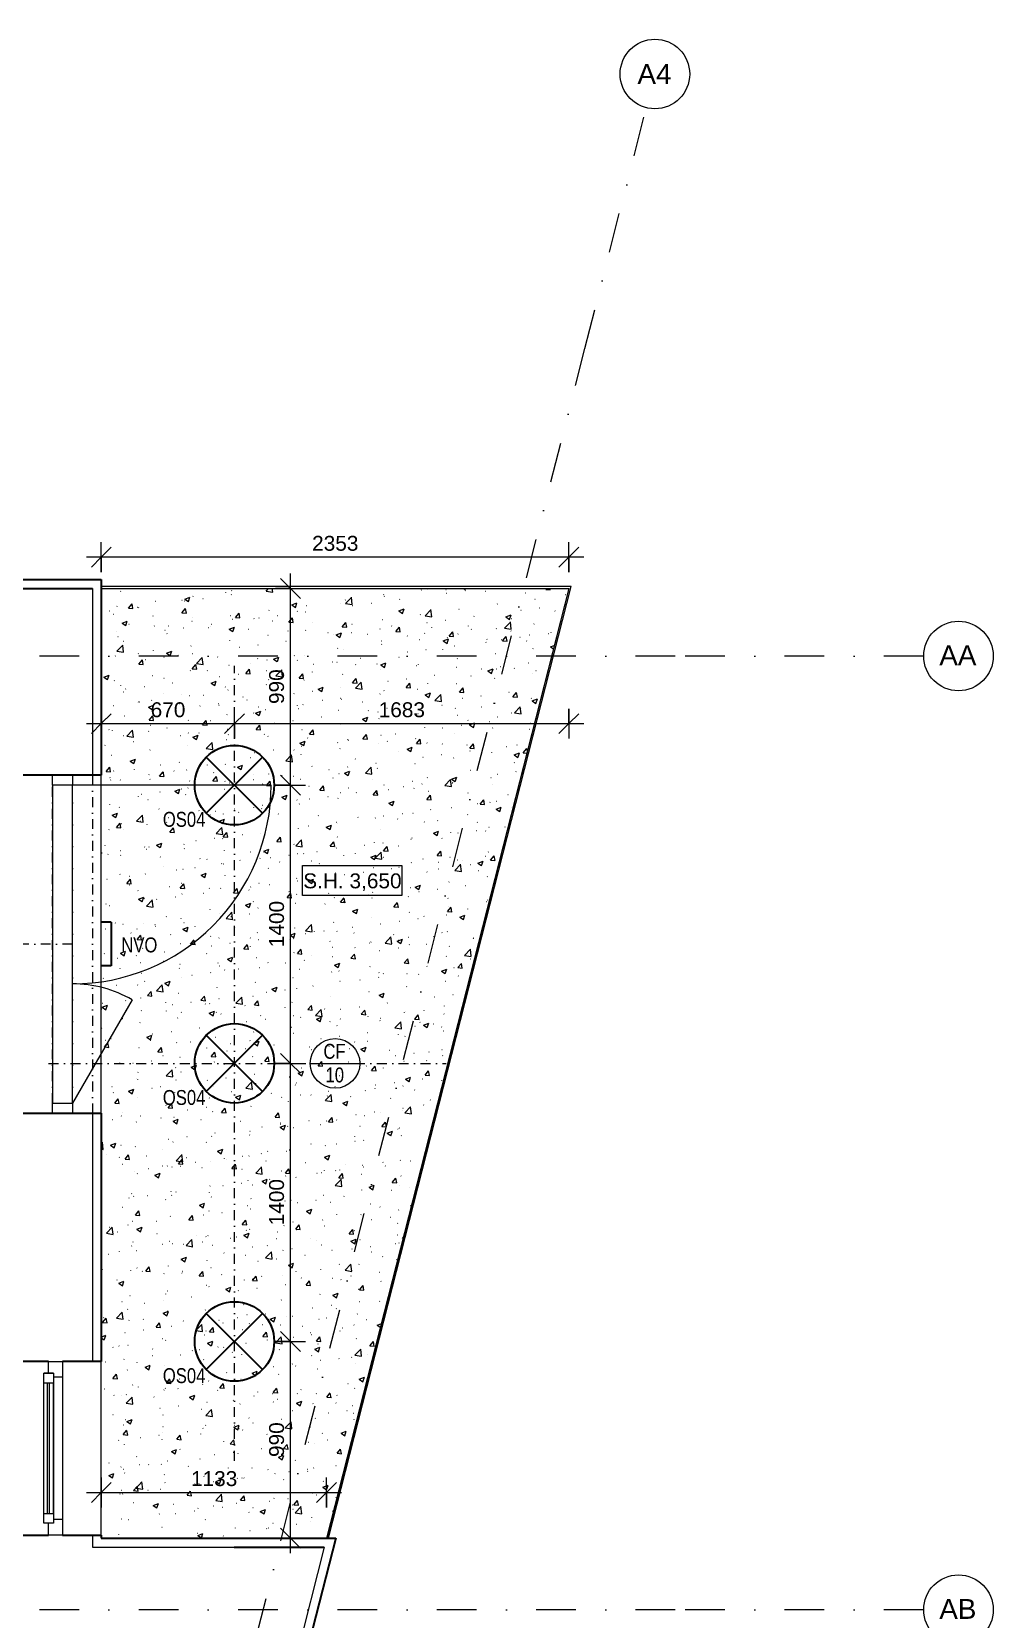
# Model space of a CAD drawing. Header units: millimetres. Extents: x -2011 to 46090, y -3604 to 14792.
# Drawn here: x 22195 to 27034, y 6802 to 14792 of the extents above; entities that cross this region are included whole.
import ezdxf

# ---------------------------------------------------------------- set-up
doc = ezdxf.new("R2010")
doc.units = ezdxf.units.MM
for name, pattern in [('ABMV_DashDot_2_2mm-S0_6mm', [110, 50, -30, 0, -30]), ('HA_DashDot_10mm-S3mm', [500, 200, -150, 0, -150]), ('HA_DashDot_2_2mm-S0_6mm', [110, 50, -30, 0, -30])]:
    doc.linetypes.add(name, pattern=pattern)
for name, color, linetype, lineweight in [('A-____-____-DIMS', 9, 'Continuous', 5), ('A-____-____-DIMS-50', 9, 'Continuous', 5), ('A-CLNG-____-IDEN', 9, 'Continuous', 9), ('A-CLNG-____-OTLN', 9, 'Continuous', 9), ('A-CLNG-____-PATT', 9, 'Continuous', 9), ('A-DETL-____-OTLN', 9, 'Continuous', 25), ('A-DOOR-____-MCUT', 9, 'HA_DashDot_2_2mm-S0_6mm', 9), ('A-DOOR-____-OTLN', 9, 'Continuous', 9), ('A-DOOR-FRAM-MCUT', 9, 'Continuous', 9), ('A-DOOR-FRAM-OTLN', 9, 'Continuous', 9), ('A-GLAZ-____-MCUT', 9, 'Continuous', 5), ('A-GLAZ-____-OTLN', 9, 'Continuous', 5), ('A-WALL-____-MCUT', 9, 'Continuous', 25), ('A-WALL-____-OTLN', 9, 'Continuous', 9), ('E-LITE-EQPM-IDEN', 9, 'Continuous', 9), ('E-LITE-EQPM-OTLN', 9, 'Continuous', 9), ('G-____-____-DIMS', 9, 'Continuous', 5), ('S-GRID-____-IDEN', 9, 'Continuous', 9), ('S-GRID-____-OTLN', 9, 'Continuous', 5)]:
    doc.layers.add(name, color=color, linetype=linetype, lineweight=lineweight)
doc.styles.add('Arial', font='arial.ttf', dxfattribs={"height": 100})
doc.styles.add('Arial_1', font='arial.ttf', dxfattribs={"width": 0.8, "height": 75})
doc.styles.add('Arial_2', font='arial.ttf', dxfattribs={"height": 75})
doc.dimstyles.new('Inner_Dimensions', dxfattribs={"dimscale": 304.8, "dimtxt": 76.519455, "dimasz": 0.328084, "dimexe": 0.246063, "dimexo": 0.0625, "dimgap": 0.032808, "dimtad": 1, "dimdec": 0, "dimzin": 0, "dimdsep": 46, "dimtxsty": 'Arial_2', "dimblk1": 'OBLIQUE', "dimblk2": 'OBLIQUE', "dimsah": 1, "dimcen": 0.09, "dimdle": 0.246063, "dimazin": 0, "dimtfac": 1, "dimtdec": 4, "dimtix": 1, "dimtmove": 0, "dimatfit": 3, "dimfxl": 0.246063, "dimfxlon": 1, "dimtvp": 1, "dimtolj": 1, "dimtzin": 0, "dimlwd": 9, "dimlwe": 9, "dimarcsym": 2})

# ---------------------------------------------------------------- blocks, each defined once
blk = doc.blocks.new('HA_WD_SinglePanel - 875x2400-2168138-DSP_1NP-A')
at = {"layer": 'A-GLAZ-____-MCUT'}
for p, q in [((-437.5, 0), (-437.5, 70)), ((-437.5, 70), (-357.5, 70)), ((-377.5, 0), (-437.5, 0)), ((-377.5, -25), (-377.5, 25)), ((-377.5, 25), (-327.5, 25)), ((-357.5, 70), (-357.5, 25)), ((-327.5, 25), (-327.5, -25)), ((327.5, 5), (-327.5, 5)), ((327.5, -25), (327.5, 25)), ((327.5, 25), (377.5, 25)), ((357.5, 25), (357.5, 70)), ((357.5, 70), (437.5, 70)), ((377.5, 25), (377.5, -25)), ((437.5, 0), (377.5, 0)), ((437.5, 70), (437.5, 0)), ((-327.5, -25), (-377.5, -25)), ((327.5, -5), (-327.5, -5)), ((377.5, -25), (327.5, -25))]:
    blk.add_line(p, q, dxfattribs=at)
at = {"layer": 'A-GLAZ-____-OTLN'}
for p, q in [((-377.5, 25), (-377.5, -25)), ((-377.5, 25), (377.5, 25)), ((-357.5, 70), (357.5, 70)), ((327.5, 25), (-327.5, 25)), ((377.5, 25), (377.5, -25)), ((377.5, -25), (-377.5, -25)), ((327.5, -25), (-327.5, -25))]:
    blk.add_line(p, q, dxfattribs=at)
blk = doc.blocks.new('HA_DR_Double_Swing_Solid_FrameButt - In_FAS_1600x2350_1000-2125293-DSP_1NP-A')
at = {"layer": 'A-DOOR-____-MCUT'}
for p, q in [((850, 220), (-850, 220)), ((-800, -20), (800, -20)), ((-800, -120), (800, -120)), ((850, -220), (-850, -220))]:
    blk.add_line(p, q, dxfattribs=at)
at = {"layer": 'A-DOOR-____-OTLN', "lineweight": 5}
for p, q in [((-280.4, -420), (-800, -120)), ((800, -1120), (800, -120))]:
    blk.add_line(p, q, dxfattribs=at)
for centre, radius, start, end in [((-800, -120), 600, 330, 360), ((800, -120), 1000, 180, 270)]:
    blk.add_arc(centre, radius, start, end, dxfattribs=at)
at = {"layer": 'A-DOOR-FRAM-MCUT'}
for p, q in [((-850, -20), (-800, -20)), ((-800, -20), (-800, -120)), ((800, -120), (800, -20)), ((800, -20), (850, -20)), ((-800, -120), (-850, -120)), ((850, -120), (800, -120))]:
    blk.add_line(p, q, dxfattribs=at)
at = {"layer": 'A-DOOR-FRAM-OTLN'}
for p, q in [((800, -20), (-800, -20)), ((-800, -120), (800, -120))]:
    blk.add_line(p, q, dxfattribs=at)
blk = doc.blocks.new('HA_LF_GenericSymbol - OS04_VENKOVNI-2042368-DSP_1NP-A')
at = {"layer": 'E-LITE-EQPM-OTLN', "color": 11, "lineweight": 25}
for p, q in [((141.4, 141.4), (-141.4, -141.4)), ((-141.4, 141.4), (141.4, -141.4))]:
    blk.add_line(p, q, dxfattribs=at)
blk.add_circle((0, 0), 200, dxfattribs=at)
blk = doc.blocks.new('HA_LF_NVO - svitidlo 220x80-1956883-DSP_1NP-A')
at = {"layer": 'E-LITE-EQPM-OTLN', "color": 11, "lineweight": 25}
for p, q in [((38.5, 110), (-10.7, 110)), ((38.5, 110), (38.5, -110)), ((38.5, -110), (-10.7, -110))]:
    blk.add_line(p, q, dxfattribs=at)
blk = doc.blocks.new('Grid - Radius 3_5mm-353793-DSP_1NP-A')
at = {"layer": 'S-GRID-____-IDEN'}
blk.add_circle((0, 0), 3.5, dxfattribs=at)
blk = doc.blocks.new('HA_Tag_Ceiling - Group _ Type Mark-1591810-DSP_1NP-A')
at = {"layer": 'A-CLNG-____-IDEN'}
blk.add_line((-2.5, 0), (2.5, 0), dxfattribs=at)
blk.add_circle((0, 0), 2.5, dxfattribs=at)
blk = doc.blocks.new('Spot Elevations - Generic-448778-DSP_1NP-A')
at = {"layer": 'G-____-____-DIMS', "lineweight": 9}
for p, q in [((-5, 0), (-5, 3)), ((-5, 3), (5, 3)), ((5, 3), (5, 0)), ((5, 0), (-5, 0))]:
    blk.add_line(p, q, dxfattribs=at)
blk = doc.blocks.new('DIMBLOCK54-DSP_1NP-A')
at = {"layer": 'A-____-____-DIMS-50', "lineweight": 9}
for p, q in [((23496.9, 8200), (23446.9, 8250)), ((23421.9, 8200), (23571.9, 8200)), ((23496.9, 8200), (23421.9, 8200)), ((23496.9, 7135), (23496.9, 8200)), ((23496.9, 8200), (23546.9, 8150)), ((23421.9, 7210), (23571.9, 7210)), ((23496.9, 7210), (23421.9, 7210)), ((23496.9, 7210), (23446.9, 7260)), ((23496.9, 7210), (23546.9, 7160))]:
    blk.add_line(p, q, dxfattribs=at)
at = {"layer": 'A-____-____-DIMS-50', "color": 0, "lineweight": 9, "insert": (23389.5, 7618.5), "char_height": 75, "width": 207.662, "attachment_point": 1, "rotation": 90, "line_spacing_factor": 0.941778, "style": 'Arial_2'}
blk.add_mtext('990', dxfattribs=at)
blk = doc.blocks.new('_Oblique')
at = {"color": 0, "linetype": 'ByBlock', "lineweight": -2}
blk.add_line((-0.5, -0.5), (0.5, 0.5), dxfattribs=at)
blk = doc.blocks.new('DIMBLOCK55-DSP_1NP-A')
at = {"layer": 'A-____-____-DIMS-50', "lineweight": 9}
for p, q in [((23421.9, 9600), (23571.9, 9600)), ((23496.9, 9600), (23421.9, 9600)), ((23496.9, 9600), (23446.9, 9650)), ((23496.9, 8200), (23496.9, 9600)), ((23496.9, 9600), (23546.9, 9550)), ((23496.9, 8200), (23446.9, 8250)), ((23421.9, 8200), (23571.9, 8200)), ((23496.9, 8200), (23421.9, 8200)), ((23496.9, 8200), (23546.9, 8150))]:
    blk.add_line(p, q, dxfattribs=at)
at = {"layer": 'A-____-____-DIMS-50', "color": 0, "lineweight": 9, "insert": (23389.5, 8784.6), "char_height": 75, "width": 276.883, "attachment_point": 1, "rotation": 90, "line_spacing_factor": 0.941778, "style": 'Arial_2'}
blk.add_mtext('1400', dxfattribs=at)
blk = doc.blocks.new('DIMBLOCK56-DSP_1NP-A')
at = {"layer": 'A-____-____-DIMS-50', "lineweight": 9}
for p, q in [((23496.9, 11000), (23446.9, 11050)), ((23421.9, 11000), (23571.9, 11000)), ((23496.9, 11000), (23421.9, 11000)), ((23496.9, 9600), (23496.9, 11000)), ((23496.9, 11000), (23546.9, 10950)), ((23421.9, 9600), (23571.9, 9600)), ((23496.9, 9600), (23421.9, 9600)), ((23496.9, 9600), (23446.9, 9650)), ((23496.9, 9600), (23546.9, 9550))]:
    blk.add_line(p, q, dxfattribs=at)
at = {"layer": 'A-____-____-DIMS-50', "color": 0, "lineweight": 9, "insert": (23389.5, 10184.6), "char_height": 75, "width": 276.883, "attachment_point": 1, "rotation": 90, "line_spacing_factor": 0.941778, "style": 'Arial_2'}
blk.add_mtext('1400', dxfattribs=at)
blk = doc.blocks.new('DIMBLOCK57-DSP_1NP-A')
at = {"layer": 'A-____-____-DIMS-50', "lineweight": 9}
for p, q in [((23421.9, 11990), (23571.9, 11990)), ((23496.9, 11990), (23421.9, 11990)), ((23496.9, 11990), (23446.9, 12040)), ((23496.9, 11000), (23496.9, 12065)), ((23496.9, 11990), (23546.9, 11940)), ((23496.9, 11000), (23446.9, 11050)), ((23421.9, 11000), (23571.9, 11000)), ((23496.9, 11000), (23421.9, 11000)), ((23496.9, 11000), (23546.9, 10950))]:
    blk.add_line(p, q, dxfattribs=at)
at = {"layer": 'A-____-____-DIMS-50', "color": 0, "lineweight": 9, "insert": (23389.5, 11408.5), "char_height": 75, "width": 207.662, "attachment_point": 1, "rotation": 90, "line_spacing_factor": 0.941778, "style": 'Arial_2'}
blk.add_mtext('990', dxfattribs=at)
blk = doc.blocks.new('DIMBLOCK58-DSP_1NP-A')
at = {"layer": 'A-____-____-DIMS-50', "lineweight": 9}
for p, q in [((22545, 11384.9), (22545, 11234.9)), ((22545, 11309.9), (22545, 11384.9)), ((22545, 11309.9), (22595, 11359.9)), ((23215, 11234.9), (23215, 11384.9)), ((23215, 11309.9), (23265, 11359.9)), ((22470, 11309.9), (23215, 11309.9)), ((22545, 11309.9), (22495, 11259.9)), ((23215, 11309.9), (23165, 11259.9)), ((23215, 11309.9), (23215, 11234.9))]:
    blk.add_line(p, q, dxfattribs=at)
at = {"layer": 'A-____-____-DIMS-50', "color": 0, "lineweight": 9, "insert": (22793.5, 11417.3), "char_height": 75, "width": 207.662, "attachment_point": 1, "line_spacing_factor": 0.941778, "style": 'Arial_2'}
blk.add_mtext('670', dxfattribs=at)
blk = doc.blocks.new('DIMBLOCK59-DSP_1NP-A')
at = {"layer": 'A-____-____-DIMS-50', "lineweight": 9}
for p, q in [((23215, 11234.9), (23215, 11384.9)), ((23215, 11309.9), (23265, 11359.9)), ((24897.8, 11384.9), (24897.8, 11234.9)), ((24897.8, 11309.9), (24897.8, 11384.9)), ((24897.8, 11309.9), (24947.8, 11359.9)), ((23215, 11309.9), (23165, 11259.9)), ((23215, 11309.9), (24972.8, 11309.9)), ((23215, 11309.9), (23215, 11234.9)), ((24897.8, 11309.9), (24847.8, 11259.9))]:
    blk.add_line(p, q, dxfattribs=at)
at = {"layer": 'A-____-____-DIMS-50', "color": 0, "lineweight": 9, "insert": (23941, 11417.3), "char_height": 75, "width": 276.883, "attachment_point": 1, "line_spacing_factor": 0.941778, "style": 'Arial_2'}
blk.add_mtext('1683', dxfattribs=at)
blk = doc.blocks.new('DIMBLOCK60-DSP_1NP-A')
at = {"layer": 'A-____-____-DIMS-50', "lineweight": 9}
for p, q in [((22545, 7514.9), (22545, 7364.9)), ((22545, 7439.9), (22545, 7514.9)), ((23678.5, 7364.9), (23678.5, 7514.9)), ((22470, 7439.9), (23753.5, 7439.9)), ((22545, 7439.9), (22495, 7389.9)), ((22545, 7439.9), (22595, 7489.9)), ((23678.5, 7439.9), (23628.5, 7389.9)), ((23678.5, 7439.9), (23728.5, 7489.9)), ((23678.5, 7439.9), (23678.5, 7364.9))]:
    blk.add_line(p, q, dxfattribs=at)
at = {"layer": 'A-____-____-DIMS-50', "color": 0, "lineweight": 9, "insert": (22996.4, 7547.3), "char_height": 75, "width": 276.883, "attachment_point": 1, "line_spacing_factor": 0.941778, "style": 'Arial_2'}
blk.add_mtext('1133', dxfattribs=at)
blk = doc.blocks.new('DIMBLOCK61-DSP_1NP-A')
at = {"layer": 'A-____-____-DIMS-50', "lineweight": 9}
for p, q in [((24972.8, 12147.6), (22470, 12147.6)), ((22545, 12147.6), (22495, 12097.6)), ((22545, 12072.6), (22545, 12222.6)), ((22545, 12147.6), (22595, 12197.6)), ((22545, 12147.6), (22545, 12072.6)), ((24897.8, 12147.6), (24847.8, 12097.6)), ((24897.8, 12072.6), (24897.8, 12222.6)), ((24897.8, 12147.6), (24947.8, 12197.6)), ((24897.8, 12147.6), (24897.8, 12072.6))]:
    blk.add_line(p, q, dxfattribs=at)
at = {"layer": 'A-____-____-DIMS-50', "color": 0, "lineweight": 9, "insert": (23606, 12255), "char_height": 75, "width": 276.883, "attachment_point": 1, "line_spacing_factor": 0.941778, "style": 'Arial_2'}
blk.add_mtext('2353', dxfattribs=at)

msp = doc.modelspace()

# ---------------------------------------------------------------- hatches: boundary and pattern name
at = {"layer": 'A-CLNG-____-PATT', "lineweight": 5}
h = msp.add_hatch(dxfattribs=at)
h.set_pattern_fill('FP_1', color=256, style=0, pattern_type=2)
h.set_pattern_definition([(50, (0, 0), (268.9728, -23.5317), [28.125, -309.375]), (355, (0, 0), (-52.0318, 282.0722), [22.5, -247.5]), (100.451, (22.41, -1.96), (216.9426, 258.5382), [23.903, -262.928]), (46.184, (0, 75), (400.215, -62.0716), [42.187, -464.062]), (96.636, (33.35, 69.83), (350.496, 365.297), [35.854, -394.392]), (351.184, (0, 75), (350.4995, 365.2935), [33.75, -371.25]), (21, (37.5, 56.25), (223.8405, -150.9819), [28.125, -309.375]), (326, (37.5, 56.25), (91.2433, 271.9314), [22.5, -247.5]), (71.451, (56.15, 43.67), (315.084, 120.9468), [23.903, -262.928]), (37.5, (0, 0), (4.55985, 124.8345), [1.676, -242.824, 1.676, -249.574, -248.437]), (37.5, (0, 0), (4.55985, 124.8345), [-495.75, 1.676, -246.761]), (7.5, (0, 0), (98.65164, 147.90396), [1.676, -141.574, 1.676, -237.199, -94.687]), (7.5, (0, 0), (98.65164, 147.90396), [-382.125, 1.676, -93.011]), (327.5, (-83.62, 0), (200.183, -8.4578), [1.676, -92.074, 1.676, -290.824, -388.125]), (327.5, (-83.62, 0), (200.183, -8.4578), [-386.25, 1.676, -386.449]), (317.5, (-121.12, 0), (218.6952, 37.539), [1.676, -120.199, 1.676, -192.574, -275.625]), (317.5, (-121.12, 0), (218.6952, 37.539), [-316.125, 1.676, -273.949])])
h.paths.add_polyline_path([(23678.5, 7210), (23682.3, 7210), (24897.8, 11990), (22545, 11990), (22545, 7210), (23667, 7210)])

# ---------------------------------------------------------------- linework, layer by layer
at = {"layer": 'A-CLNG-____-OTLN'}
for p, q in [((22545, 11990), (24897.8, 11990)), ((24897.8, 11990), (23682.3, 7210))]:
    msp.add_line(p, q, dxfattribs=at)
at = {"layer": 'A-DETL-____-OTLN', "linetype": 'ABMV_DashDot_2_2mm-S0_6mm', "lineweight": 5}
for p, q in [((23215, 7600), (23215, 11600)), ((22400, 10200), (19900, 10200)), ((22280, 9600), (24280, 9600))]:
    msp.add_line(p, q, dxfattribs=at)
at = {"layer": 'A-WALL-____-MCUT'}
for p, q in [((20810, 12035), (22545, 12035)), ((22060, 11990), (22500, 11990)), ((22545, 12035), (22545, 11050)), ((22545, 11050), (22060, 11050)), ((22060, 9350), (22545, 9350)), ((22545, 9350), (22545, 8100)), ((22280, 8100), (22060, 8100)), ((22545, 8100), (22350, 8100)), ((22060, 7225), (22280, 7225)), ((22350, 7225), (22545, 7225)), ((22545, 7225), (22545, 7210)), ((22545, 7210), (23724.9, 7210)), ((23724.9, 7210), (22869.4, 3856)), ((23212.9, 7165), (23667, 7165))]:
    msp.add_line(p, q, dxfattribs=at)
at = {"layer": 'A-WALL-____-MCUT', "lineweight": 9}
for p, q in [((22500, 11990), (22500, 11050)), ((22500, 9350), (22500, 8100)), ((22500, 7225), (22500, 7165)), ((22500, 7165), (23212.9, 7165)), ((23667, 7165), (22825.8, 3867.1))]:
    msp.add_line(p, q, dxfattribs=at)
at = {"layer": 'A-WALL-____-OTLN'}
for p, q in [((24910.6, 12000), (22545, 12000)), ((22545, 11990), (24897.8, 11990)), ((24897.8, 11990), (23678.5, 7210)), ((23688.8, 7210), (24910.6, 12000)), ((22545, 9350), (22545, 11050)), ((22545, 7225), (22545, 8100))]:
    msp.add_line(p, q, dxfattribs=at)
at = {"layer": 'S-GRID-____-OTLN', "linetype": 'HA_DashDot_10mm-S3mm', "lineweight": 9}
for p, q in [((24979, 13198.7), (25288, 14409.9)), ((21099.6, -2009.9), (24979, 13198.7)), ((25434, 11650), (-410.8, 11650)), ((26684, 11650), (25434, 11650)), ((25434, 6850), (-410.8, 6850)), ((26684, 6850), (25434, 6850))]:
    msp.add_line(p, q, dxfattribs=at)

# ---------------------------------------------------------------- block references
at = {"layer": 'A-CLNG-____-IDEN', "xscale": 49.99999999999998, "yscale": 49.99999999999998, "zscale": 49.99999999999998}
msp.add_blockref('HA_Tag_Ceiling - Group _ Type Mark-1591810-DSP_1NP-A', (23721.4, 9600), dxfattribs=at)
at = {"layer": 'A-DOOR-____-OTLN', "rotation": 89.99999999999984}
msp.add_blockref('HA_DR_Double_Swing_Solid_FrameButt - In_FAS_1600x2350_1000-2125293-DSP_1NP-A', (22280, 10200), dxfattribs=at)
at = {"layer": 'A-GLAZ-____-OTLN', "rotation": 269.9999999999998}
msp.add_blockref('HA_WD_SinglePanel - 875x2400-2168138-DSP_1NP-A', (22280, 7662.5), dxfattribs=at)
at = {"layer": 'E-LITE-EQPM-OTLN', "color": 11, "lineweight": 25}
for name, p in [('HA_LF_GenericSymbol - OS04_VENKOVNI-2042368-DSP_1NP-A', (23215, 11000)), ('HA_LF_NVO - svitidlo 220x80-1956883-DSP_1NP-A', (22555.7, 10201.3)), ('HA_LF_GenericSymbol - OS04_VENKOVNI-2042368-DSP_1NP-A', (23215, 9600)), ('HA_LF_GenericSymbol - OS04_VENKOVNI-2042368-DSP_1NP-A', (23215, 8200))]:
    msp.add_blockref(name, p, dxfattribs=at)
at = {"layer": 'G-____-____-DIMS', "lineweight": 9, "xscale": 49.99999999999998, "yscale": 49.99999999999998, "zscale": 49.99999999999998}
msp.add_blockref('Spot Elevations - Generic-448778-DSP_1NP-A', (23808.1, 10445.1), dxfattribs=at)
at = {"layer": 'S-GRID-____-IDEN', "xscale": 49.99999999999998, "yscale": 49.99999999999998, "zscale": 49.99999999999998}
for p, rotation in [((25331.2, 14579.5), 345.6900687392856), ((26859, 11650), 90), ((26859, 6850), 90)]:
    msp.add_blockref('Grid - Radius 3_5mm-353793-DSP_1NP-A', p, dxfattribs=dict(at, rotation=rotation))

# ---------------------------------------------------------------- texts
at = {"layer": 'A-CLNG-____-IDEN', "lineweight": 5, "char_height": 75, "attachment_point": 1, "style": 'Arial_1'}
for s, insert, width in [('CF', (23663, 9698.1), 137.89), ('10', (23673.5, 9579.1), 115.443)]:
    msp.add_mtext(s, dxfattribs=dict(at, insert=insert, width=width))
at = {"layer": 'E-LITE-EQPM-IDEN', "lineweight": 5, "char_height": 75, "attachment_point": 1, "style": 'Arial_1'}
for s, insert, width in [('OS04', (22854.6, 10865.6), 262.953), ('NVO', (22645.5, 10233.6), 221.266), ('OS04', (22854.6, 9465.6), 262.953), ('OS04', (22854.6, 8065.6), 262.953)]:
    msp.add_mtext(s, dxfattribs=dict(at, insert=insert, width=width))
at = {"layer": 'G-____-____-DIMS', "lineweight": 9, "insert": (23561.3, 10556), "char_height": 75, "width": 592.246, "attachment_point": 1, "line_spacing_factor": 0.941778, "style": 'Arial_2'}
msp.add_mtext('S.H. 3,650', dxfattribs=at)
at = {"layer": 'S-GRID-____-IDEN', "lineweight": 5, "char_height": 100, "attachment_point": 1, "style": 'Arial'}
for s, insert, width in [('A4', (25243.5, 14629.8), 212.447), ('AA', (26762.8, 11703.9), 232.489), ('AB', (26762.8, 6903.9), 232.489)]:
    msp.add_mtext(s, dxfattribs=dict(at, insert=insert, width=width))

# ---------------------------------------------------------------- dimensions: what is measured, and where the dimension line sits
at = {"layer": 'A-____-____-DIMS', "lineweight": 9}
for base, p1, p2, override, picture, middle in [((22545, 12147.6), (24897.8, 12072.6), (22545, 12072.6), {"dimpost": '<>', "dimfxl": 2352.766514}, 'DIMBLOCK61-DSP_1NP-A', (23721.4, 12196)), ((23215, 11309.9), (22545, 11384.9), (23215, 11234.9), {"dimpost": '<>', "dimfxl": 686.585756}, 'DIMBLOCK58-DSP_1NP-A', (22880, 11358.2)), ((24897.8, 11309.9), (23215, 11234.9), (24897.8, 11384.9), {"dimpost": '<>', "dimfxl": 1689.438706}, 'DIMBLOCK59-DSP_1NP-A', (24056.4, 11358.2)), ((23678.4774, 7439.9156), (22545, 7514.9156), (23678.4774, 7364.9156), {"dimpost": '<>', "dimfxl": 1143.359519}, 'DIMBLOCK60-DSP_1NP-A', (23111.7387, 7488.2341))]:
    dim = msp.add_linear_dim(base=base, p1=p1, p2=p2, dimstyle='Inner_Dimensions', override=override, dxfattribs=at)
    dim.commit()
    dim.dimension.update_dxf_attribs({"geometry": picture, "text_midpoint": middle})
for base, p1, p2, override, picture, middle in [((23496.9, 11990), (23421.9, 11000), (23421.9, 11990), {"dimpost": '<>', "dimfxl": 990}, 'DIMBLOCK57-DSP_1NP-A', (23448.6, 11495)), ((23496.9, 11000), (23421.9, 9600), (23421.9, 11000), {"dimpost": '<>', "dimfxl": 1400}, 'DIMBLOCK56-DSP_1NP-A', (23448.6, 10300)), ((23496.9, 9600), (23421.9, 8200), (23421.9, 9600), {"dimpost": '<>', "dimfxl": 1400}, 'DIMBLOCK55-DSP_1NP-A', (23448.6, 8900)), ((23496.9, 8200), (23421.9, 7210), (23421.9, 8200), {"dimpost": '<>', "dimfxl": 990}, 'DIMBLOCK54-DSP_1NP-A', (23448.6, 7705))]:
    dim = msp.add_linear_dim(base=base, p1=p1, p2=p2, angle=90, dimstyle='Inner_Dimensions', override=override, dxfattribs=at)
    dim.commit()
    dim.dimension.update_dxf_attribs({"geometry": picture, "text_midpoint": middle})

doc.saveas('drawing.dxf')
